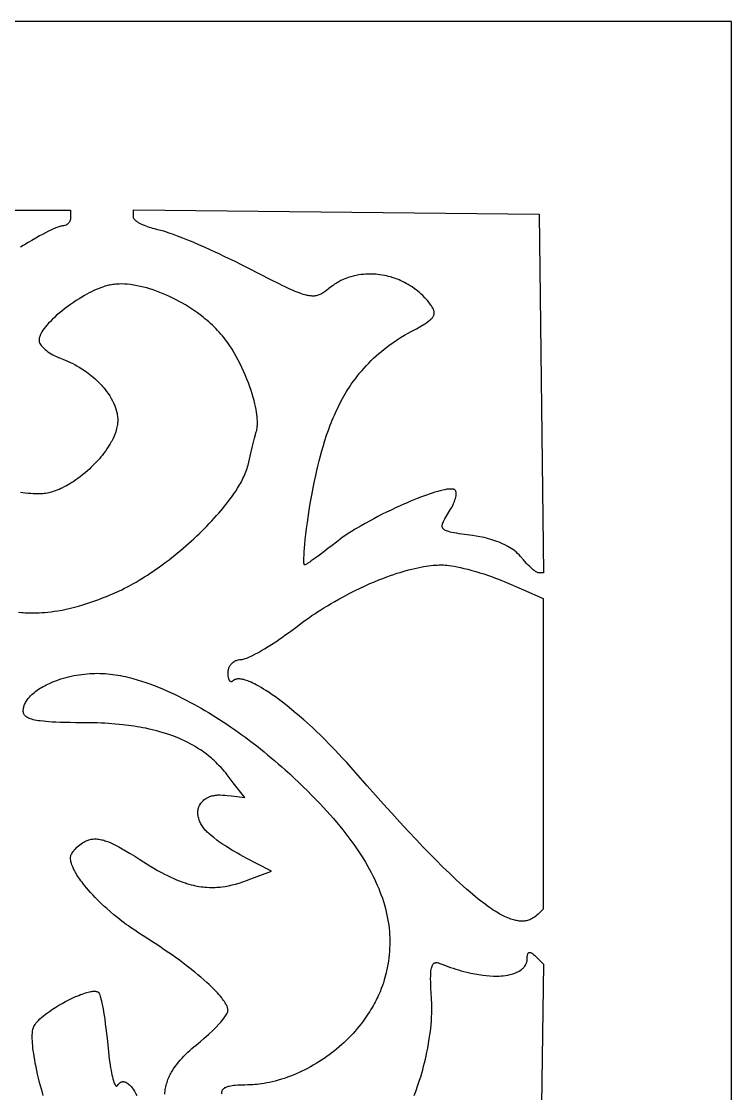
# Model space of a CAD drawing. Extents: x -500 to 500, y -1000 to 1000.
# Drawn here: x 311.3 to 500, y 715.4 to 1000 of the extents above; entities that cross this region are included whole.
import ezdxf

# ---------------------------------------------------------------- set-up
doc = ezdxf.new("R2010")
doc.units = 0
doc.layers.add('APS_GEOMETR_', color=18, linetype='CONTINUOUS')

msp = doc.modelspace()

# ---------------------------------------------------------------- linework, layer by layer
at = {"layer": 'APS_GEOMETR_'}
for points in [[(-500, -1000), (500, -1000), (500, 1000), (-500, 1000)], [(341.09, 948.7), (341.09, 949.98), (448.86, 948.86), (449.99, 853.64), (448.97, 853.63), (448.84, 853.63), (448.71, 853.64), (448.59, 853.66), (448.45, 853.7), (448.29, 853.77), (448.12, 853.87), (447.93, 853.98), (447.73, 854.12), (447.52, 854.28), (447.3, 854.46), (446.84, 854.85), (446.39, 855.27), (445.96, 855.69), (445.54, 856.13), (445.13, 856.58), (444.73, 857.03), (443.94, 857.95), (443.56, 858.38), (443.15, 858.78), (442.72, 859.16), (442.5, 859.34), (442.28, 859.52), (441.85, 859.82), (441.41, 860.11), (440.97, 860.38), (440.51, 860.65), (439.76, 861.04), (439.12, 861.34), (438.21, 861.74), (437.66, 861.94), (437.11, 862.14), (436.55, 862.32), (435.99, 862.5), (435.43, 862.67), (434.86, 862.82), (434.3, 862.96), (433.72, 863.09), (433.07, 863.22), (432.12, 863.38), (431.17, 863.52), (429.76, 863.7), (428.36, 863.89), (427.66, 864), (426.96, 864.11), (426.27, 864.24), (425.57, 864.37), (425.19, 864.46), (424.83, 864.56), (424.51, 864.66), (424.23, 864.76), (423.98, 864.87), (423.77, 864.98), (423.6, 865.09), (423.46, 865.19), (423.38, 865.27), (423.31, 865.35), (423.24, 865.47), (423.17, 865.62), (423.14, 865.7), (423.12, 865.8), (423.1, 865.9), (423.09, 866.01), (423.09, 866.13), (423.1, 866.26), (423.15, 866.47), (423.22, 866.71), (423.33, 866.99), (423.47, 867.29), (423.64, 867.63), (423.84, 868), (424.06, 868.4), (424.32, 868.82), (425.24, 870.31), (425.58, 870.9), (425.9, 871.5), (426.15, 872.04), (426.38, 872.59), (426.5, 872.96), (426.6, 873.32), (426.7, 873.7), (426.78, 874.07), (426.81, 874.25), (426.82, 874.43), (426.83, 874.62), (426.83, 874.8), (426.81, 874.94), (426.79, 875.07), (426.76, 875.2), (426.72, 875.34), (426.67, 875.44), (426.61, 875.52), (426.5, 875.63), (426.42, 875.7), (426.38, 875.72), (426.27, 875.76), (426.16, 875.8), (426.05, 875.83), (425.93, 875.85), (425.69, 875.87), (425.44, 875.87), (425.2, 875.87), (424.95, 875.86), (424.38, 875.79), (423.81, 875.69), (422.87, 875.47), (421.93, 875.23), (421.17, 875), (420.41, 874.76), (419.66, 874.51), (418.91, 874.26), (417.61, 873.76), (416.47, 873.33), (414.71, 872.62), (413.59, 872.15), (413.13, 871.95), (411.93, 871.41), (410.73, 870.86), (409.53, 870.3), (408.34, 869.74), (407.2, 869.16), (406.05, 868.58), (404.91, 867.99), (403.78, 867.38), (402.6, 866.72), (401.57, 866.13), (399.97, 865.19), (398.97, 864.58), (398.55, 864.31), (397.88, 863.87), (397.21, 863.42), (396.56, 862.96), (395.9, 862.49), (394.99, 861.79), (393.87, 860.91), (392.76, 860.04), (391.63, 859.18), (390.5, 858.34), (389.32, 857.48), (388.33, 856.78), (387.91, 856.49), (387.53, 856.24), (387.2, 856.04), (386.91, 855.87), (386.7, 855.77), (386.62, 855.74), (386.55, 855.73), (386.53, 855.74), (386.5, 855.76), (386.46, 855.81), (386.42, 855.95), (386.4, 856.08), (386.38, 856.22), (386.36, 856.59), (386.35, 857.06), (386.36, 857.61), (386.39, 858.33), (386.44, 859.18), (386.51, 860.16), (386.61, 861.27), (386.74, 862.51), (386.9, 863.88), (387.09, 865.38), (387.31, 867.01), (387.5, 868.35), (387.69, 869.63), (387.88, 870.86), (388.07, 872.03), (388.45, 874.21), (388.82, 876.18), (389.17, 877.94), (389.5, 879.49), (389.8, 880.82), (390.06, 881.94), (390.4, 883.31), (390.76, 884.68), (391.14, 886.05), (391.54, 887.42), (391.96, 888.78), (392.41, 890.13), (392.88, 891.47), (393.38, 892.81), (393.64, 893.47), (393.9, 894.13), (394.18, 894.78), (394.46, 895.44), (394.75, 896.08), (395.04, 896.73), (395.34, 897.37), (395.66, 898), (395.98, 898.64), (396.3, 899.26), (396.64, 899.88), (396.99, 900.5), (397.34, 901.11), (397.7, 901.72), (398.08, 902.32), (398.46, 902.91), (398.96, 903.67), (399.49, 904.41), (400.03, 905.15), (400.58, 905.88), (401.15, 906.59), (401.74, 907.29), (402.34, 907.98), (402.96, 908.66), (403.59, 909.32), (404.24, 909.97), (404.9, 910.6), (405.57, 911.22), (406.26, 911.83), (406.95, 912.41), (407.66, 912.99), (408.38, 913.54), (409.05, 914.03), (409.69, 914.49), (410.31, 914.92), (410.91, 915.33), (411.5, 915.71), (412.05, 916.06), (413.1, 916.7), (414.05, 917.24), (414.9, 917.71), (416.26, 918.44), (417.39, 919.07), (418.52, 919.73), (419.06, 920.09), (419.59, 920.48), (419.81, 920.66), (420.01, 920.84), (420.21, 921.04), (420.41, 921.24), (420.52, 921.37), (420.62, 921.51), (420.71, 921.66), (420.8, 921.81), (420.86, 921.95), (420.92, 922.16), (420.95, 922.28), (420.97, 922.41), (420.99, 922.56), (420.99, 922.72), (420.96, 922.99), (420.9, 923.25), (420.84, 923.42), (420.78, 923.59), (420.7, 923.76), (420.62, 923.92), (420.46, 924.19), (420.29, 924.46), (420.12, 924.72), (419.94, 924.97), (419.55, 925.47), (419.19, 925.91), (418.84, 926.3), (418.52, 926.65), (417.96, 927.23), (417.53, 927.64), (417.05, 928.06), (416.6, 928.43), (416.18, 928.76), (415.79, 929.05), (415.12, 929.52), (414.61, 929.85), (414.09, 930.16), (413.58, 930.45), (413.08, 930.71), (412.6, 930.95), (412.14, 931.16), (411.69, 931.36), (411.26, 931.54), (410.84, 931.7), (410.45, 931.84), (410.07, 931.96), (409.38, 932.17), (408.78, 932.33), (408.27, 932.45), (407.82, 932.55), (407.15, 932.67), (406.53, 932.76), (405.97, 932.82), (405.45, 932.87), (404.99, 932.9), (404.59, 932.92), (403.94, 932.94), (403.18, 932.92), (402.71, 932.9), (402.18, 932.86), (401.58, 932.79), (400.92, 932.69), (400.58, 932.63), (400.21, 932.56), (399.83, 932.48), (399.44, 932.38), (398.82, 932.22), (398.15, 932), (397.74, 931.86), (397.28, 931.68), (396.77, 931.47), (396.22, 931.21), (395.93, 931.06), (395.63, 930.9), (395.32, 930.72), (395.01, 930.53), (394.5, 930.21), (394.11, 929.92), (393.71, 929.63), (392.99, 929.06), (392.35, 928.57), (392.03, 928.33), (391.7, 928.1), (391.49, 927.96), (391.27, 927.83), (391.05, 927.7), (390.82, 927.58), (390.59, 927.48), (390.35, 927.38), (390.11, 927.3), (389.86, 927.23), (389.61, 927.18), (389.35, 927.14), (389.09, 927.11), (388.82, 927.1), (388.56, 927.1), (388.29, 927.12), (388.03, 927.14), (387.76, 927.18), (387.5, 927.22), (387.23, 927.27), (386.71, 927.4), (386.19, 927.55), (385.69, 927.71), (385.14, 927.91), (384.59, 928.12), (384.04, 928.34), (383.5, 928.57), (382.43, 929.05), (381.37, 929.54), (380.63, 929.9), (379.76, 930.32), (377.62, 931.4), (371.72, 934.4), (369.77, 935.39), (368.06, 936.24), (365.36, 937.55), (363.65, 938.36), (362.93, 938.69), (361.43, 939.38), (359.92, 940.05), (358.41, 940.71), (356.9, 941.36), (355.54, 941.92), (354.18, 942.46), (352.82, 943), (351.45, 943.52), (350.87, 943.72), (350.29, 943.92), (349.71, 944.11), (349.12, 944.3), (348.25, 944.53), (347.54, 944.69), (346.64, 944.92), (346.2, 945.04), (345.75, 945.17), (345.31, 945.31), (344.87, 945.46), (344.44, 945.62), (344.01, 945.79), (343.44, 946.04), (342.92, 946.29), (342.45, 946.55), (342.24, 946.68), (342.05, 946.81), (341.87, 946.94), (341.7, 947.07), (341.56, 947.2), (341.43, 947.32), (341.33, 947.45), (341.24, 947.57), (341.17, 947.69), (341.12, 947.81), (341.1, 947.95), (341.09, 948.15)], [(367.51, 824.95), (367.41, 824.86), (367.35, 824.82), (367.27, 824.77), (367.19, 824.73), (367.1, 824.71), (367, 824.72), (366.89, 824.74), (366.81, 824.79), (366.74, 824.85), (366.67, 824.93), (366.6, 825.02), (366.54, 825.13), (366.48, 825.26), (366.43, 825.4), (366.38, 825.55), (366.34, 825.72), (366.3, 825.89), (366.25, 826.27), (366.21, 826.69), (366.2, 827.13), (366.21, 827.34), (366.24, 827.6), (366.29, 827.9), (366.33, 828.06), (366.38, 828.23), (366.44, 828.4), (366.52, 828.58), (366.6, 828.75), (366.7, 828.93), (366.82, 829.11), (366.95, 829.29), (367.1, 829.47), (367.27, 829.64), (367.44, 829.8), (367.61, 829.93), (367.79, 830.05), (367.96, 830.16), (368.13, 830.25), (368.3, 830.33), (368.47, 830.39), (368.63, 830.45), (368.94, 830.53), (369.22, 830.57), (369.67, 830.62), (369.95, 830.64), (370.23, 830.69), (370.72, 830.84), (371.2, 831), (371.57, 831.15), (371.94, 831.31), (372.31, 831.48), (372.68, 831.66), (373.48, 832.08), (374.28, 832.51), (375.08, 832.96), (375.86, 833.42), (376.88, 834.05), (377.77, 834.61), (379.15, 835.51), (380.01, 836.09), (380.37, 836.34), (381.33, 837.03), (382.29, 837.72), (383.24, 838.43), (384.18, 839.14), (385.01, 839.76), (386.01, 840.5), (387.17, 841.33), (387.81, 841.78), (388.5, 842.25), (389.23, 842.74), (390.01, 843.25), (390.83, 843.78), (391.7, 844.33), (392.61, 844.88), (393.58, 845.46), (394.59, 846.05), (395.65, 846.64), (397.14, 847.46), (398.59, 848.22), (399.99, 848.93), (401.35, 849.58), (402.65, 850.19), (403.9, 850.75), (405.1, 851.26), (406.24, 851.73), (407.33, 852.16), (408.36, 852.54), (409.33, 852.89), (410.25, 853.21), (411.1, 853.49), (411.9, 853.74), (413.29, 854.15), (414.17, 854.4), (415.03, 854.62), (415.85, 854.81), (416.64, 854.99), (417.39, 855.14), (418.12, 855.27), (418.81, 855.38), (419.47, 855.48), (420.09, 855.56), (420.68, 855.62), (421.24, 855.67), (421.76, 855.7), (422.24, 855.72), (422.69, 855.73), (423.1, 855.72), (423.47, 855.71), (423.88, 855.68), (424.37, 855.63), (424.94, 855.56), (425.58, 855.47), (426.3, 855.35), (427.08, 855.2), (427.94, 855.02), (428.87, 854.81), (429.94, 854.55), (431, 854.27), (432.05, 853.97), (433.1, 853.66), (434.15, 853.33), (435.18, 852.98), (436.22, 852.61), (437.24, 852.23), (437.82, 852), (438.5, 851.73), (440.16, 851.03), (444.74, 849.07), (449.91, 846.84), (449.91, 764.34), (449.21, 763.65), (448.6, 763.03), (448.28, 762.73), (447.95, 762.45), (447.64, 762.21), (447.32, 762), (447.01, 761.82), (446.7, 761.66), (446.39, 761.53), (446.08, 761.43), (445.79, 761.34), (445.5, 761.27), (445.22, 761.22), (444.95, 761.19), (444.7, 761.17), (444.46, 761.15), (444.03, 761.16), (443.68, 761.18), (443.55, 761.19), (443.29, 761.22), (442.89, 761.29), (442.64, 761.34), (442.37, 761.41), (442.06, 761.49), (441.73, 761.59), (441.37, 761.71), (440.97, 761.85), (440.56, 762.01), (440.12, 762.2), (439.65, 762.41), (439.16, 762.65), (438.82, 762.83), (438.45, 763.03), (438.05, 763.26), (437.62, 763.52), (437.16, 763.8), (436.68, 764.11), (436.17, 764.45), (435.64, 764.81), (435.08, 765.21), (434.5, 765.63), (433.89, 766.09), (433.26, 766.57), (432.61, 767.09), (431.93, 767.64), (431.23, 768.22), (430.52, 768.83), (429.58, 769.65), (428.65, 770.48), (427.73, 771.31), (426.82, 772.16), (425.91, 773.01), (425.01, 773.86), (424.12, 774.73), (423.23, 775.6), (421.47, 777.36), (419.73, 779.13), (418, 780.92), (416.29, 782.72), (414.07, 785.08), (411.87, 787.45), (409.69, 789.84), (407.52, 792.24), (405.36, 794.64), (403.21, 797.06), (398.92, 801.9), (397.73, 803.23), (396.62, 804.45), (395.6, 805.55), (394.67, 806.53), (393.09, 808.17), (391.89, 809.38), (390.75, 810.5), (389.69, 811.51), (388.72, 812.43), (387.83, 813.25), (386.32, 814.61), (385.19, 815.61), (383.82, 816.76), (382.44, 817.89), (381.03, 819), (379.62, 820.08), (378.8, 820.68), (377.97, 821.26), (377.13, 821.83), (376.29, 822.38), (375.66, 822.77), (375.02, 823.15), (374.37, 823.53), (373.72, 823.89), (373.27, 824.12), (372.8, 824.35), (372.33, 824.56), (371.86, 824.77), (371.49, 824.91), (371.12, 825.04), (370.75, 825.16), (370.37, 825.27), (370.11, 825.33), (369.86, 825.38), (369.6, 825.42), (369.34, 825.45), (369.15, 825.46), (368.95, 825.46), (368.75, 825.45), (368.55, 825.43), (368.36, 825.39), (368.18, 825.34), (368.02, 825.28), (367.88, 825.21), (367.66, 825.07)]]:
    msp.add_lwpolyline(points, close=True, dxfattribs=at)
for points in [[(257.39, 949.91), (324.35, 949.91), (324.35, 948.86), (324.35, 948.34), (324.35, 947.81), (324.34, 947.63), (324.31, 947.45), (324.27, 947.27), (324.21, 947.09), (324.13, 946.92), (324.05, 946.76), (323.95, 946.6), (323.84, 946.46), (323.73, 946.34), (323.62, 946.24), (323.51, 946.15), (323.39, 946.07), (323.28, 946), (323.16, 945.94), (322.94, 945.85), (322.72, 945.79), (322.53, 945.75), (322.22, 945.72), (321.98, 945.69), (321.75, 945.65), (321.25, 945.49), (320.75, 945.32), (320, 945.01), (319.26, 944.67), (318.46, 944.28), (317.68, 943.88), (316.89, 943.47), (316.11, 943.05), (315.1, 942.48), (314.1, 941.89), (313.1, 941.3), (312.11, 940.69), (311.78, 940.48), (311.1, 940.07)], [(310.56, 843.18), (311.35, 843.1), (311.8, 843.07), (312.29, 843.04), (312.82, 843.01), (313.38, 842.99), (313.98, 842.98), (314.62, 842.98), (315.29, 843), (315.99, 843.02), (316.74, 843.07), (317.52, 843.12), (318.33, 843.2), (319.18, 843.3), (320.06, 843.42), (320.97, 843.56), (322.09, 843.75), (323.2, 843.98), (324.31, 844.23), (325.42, 844.5), (326.51, 844.8), (327.61, 845.11), (328.69, 845.45), (329.77, 845.81), (330.81, 846.17), (331.85, 846.55), (332.88, 846.94), (333.91, 847.35), (334.93, 847.78), (335.95, 848.22), (336.95, 848.68), (337.95, 849.15), (338.73, 849.53), (339.51, 849.93), (340.28, 850.33), (341.05, 850.75), (341.81, 851.18), (342.56, 851.63), (343.31, 852.08), (344.05, 852.54), (344.79, 853.01), (345.52, 853.49), (346.24, 853.98), (346.96, 854.47), (347.68, 854.98), (348.38, 855.49), (349.09, 856), (349.79, 856.53), (350.55, 857.11), (351.3, 857.7), (352.05, 858.29), (352.8, 858.9), (353.54, 859.51), (354.27, 860.13), (354.99, 860.75), (355.71, 861.39), (356.43, 862.03), (357.13, 862.68), (357.83, 863.33), (358.53, 864), (359.21, 864.67), (359.89, 865.34), (360.56, 866.03), (361.23, 866.72), (361.9, 867.44), (362.54, 868.13), (363.15, 868.81), (363.73, 869.46), (364.27, 870.09), (364.78, 870.7), (365.25, 871.28), (365.7, 871.84), (366.51, 872.88), (367.19, 873.81), (367.77, 874.62), (368.24, 875.32), (368.76, 876.13), (369.26, 876.95), (369.5, 877.37), (369.74, 877.79), (369.97, 878.22), (370.18, 878.65), (370.39, 879.08), (370.59, 879.52), (370.78, 879.96), (370.95, 880.41), (371.12, 880.86), (371.27, 881.31), (371.4, 881.77), (371.52, 882.23), (372.06, 884.55), (372.71, 887.26), (373.26, 889.36), (373.72, 891.01), (373.78, 891.21), (373.83, 891.41), (373.88, 891.68), (373.93, 892.02), (373.98, 892.43), (374.01, 892.91), (374.02, 893.47), (374.01, 893.94), (373.98, 894.46), (373.93, 895.03), (373.86, 895.64), (373.76, 896.3), (373.64, 897), (373.49, 897.74), (373.32, 898.52), (373.12, 899.35), (372.89, 900.21), (372.62, 901.11), (372.33, 902.05), (371.99, 903.02), (371.63, 904.03), (371.22, 905.07), (370.78, 906.15), (370.34, 907.15), (369.88, 908.15), (369.4, 909.13), (368.9, 910.11), (368.38, 911.08), (367.84, 912.03), (367.27, 912.97), (366.68, 913.89), (366.32, 914.43), (365.95, 914.97), (365.56, 915.49), (365.16, 916.01), (364.74, 916.51), (364.32, 917.01), (363.89, 917.5), (363.44, 917.98), (362.99, 918.45), (362.52, 918.91), (362.05, 919.37), (361.57, 919.81), (361.08, 920.25), (360.59, 920.67), (360.08, 921.09), (359.58, 921.5), (358.83, 922.07), (358.06, 922.64), (357.29, 923.18), (356.5, 923.71), (355.7, 924.23), (354.89, 924.73), (354.07, 925.21), (353.23, 925.67), (352.39, 926.12), (351.54, 926.55), (350.68, 926.96), (349.82, 927.35), (348.94, 927.72), (348.06, 928.07), (347.18, 928.41), (346.28, 928.72), (345.45, 928.99), (344.6, 929.24), (343.75, 929.47), (342.89, 929.67), (342.02, 929.85), (341.16, 930), (340.28, 930.13), (339.41, 930.22), (338.71, 930.27), (338.02, 930.3), (337.32, 930.29), (336.97, 930.28), (336.62, 930.25), (336.27, 930.22), (335.92, 930.19), (335.57, 930.14), (335.23, 930.09), (334.88, 930.03), (334.54, 929.96), (334.2, 929.88), (333.87, 929.79), (333.49, 929.68), (333.09, 929.55), (332.64, 929.4), (332.17, 929.22), (331.66, 929.02), (331.13, 928.8), (330.56, 928.54), (329.97, 928.26), (329.35, 927.95), (328.7, 927.61), (328.03, 927.24), (327.33, 926.83), (326.61, 926.4), (325.86, 925.92), (325.1, 925.42), (324.31, 924.87), (323.5, 924.28), (322.73, 923.7), (322, 923.12), (321.31, 922.55), (320.67, 921.99), (320.07, 921.44), (319.51, 920.91), (318.99, 920.38), (318.51, 919.87), (318.08, 919.38), (317.69, 918.91), (317.34, 918.45), (317.03, 918.02), (316.76, 917.6), (316.54, 917.21), (316.36, 916.85), (316.26, 916.62), (316.17, 916.39), (316.1, 916.15), (316.04, 915.91), (316, 915.67), (315.99, 915.42), (315.99, 915.3), (316, 915.18), (316.02, 915.06), (316.05, 914.95), (316.13, 914.72), (316.24, 914.48), (316.39, 914.23), (316.57, 913.97), (316.79, 913.7), (317.04, 913.43), (317.32, 913.16), (317.63, 912.88), (317.97, 912.6), (318.35, 912.32), (318.75, 912.05), (319.19, 911.78), (319.65, 911.52), (320.14, 911.26), (320.65, 911.02), (321.2, 910.78), (321.73, 910.57), (322.45, 910.29), (323.17, 910), (323.77, 909.73), (324.37, 909.45), (324.96, 909.16), (325.55, 908.86), (326.07, 908.57), (326.69, 908.2), (327.38, 907.77), (327.76, 907.52), (328.16, 907.25), (328.57, 906.95), (329, 906.63), (329.44, 906.29), (329.9, 905.92), (330.38, 905.53), (330.86, 905.11), (331.35, 904.65), (331.86, 904.17), (332.3, 903.71), (332.58, 903.42), (332.88, 903.08), (333.21, 902.7), (333.56, 902.26), (333.94, 901.77), (334.34, 901.23), (334.76, 900.59), (335.15, 899.93), (335.52, 899.26), (335.87, 898.57), (336.11, 897.99), (336.32, 897.4), (336.51, 896.8), (336.67, 896.19), (336.73, 895.88), (336.78, 895.56), (336.83, 895.25), (336.87, 894.93), (336.89, 894.55), (336.89, 894.31), (336.89, 894.04), (336.88, 893.73), (336.86, 893.4), (336.82, 893.03), (336.76, 892.64), (336.7, 892.33), (336.6, 891.92), (336.46, 891.41), (336.27, 890.8), (336.12, 890.43), (335.92, 889.93), (335.64, 889.32), (335.29, 888.6), (335.17, 888.38), (334.87, 887.85), (334.65, 887.48), (334.37, 887.03), (334.03, 886.52), (333.64, 885.95), (333.14, 885.29), (332.82, 884.88), (332.45, 884.42), (332.03, 883.92), (331.55, 883.37), (331.01, 882.78), (330.41, 882.16), (329.78, 881.54), (329.38, 881.17), (328.99, 880.81), (328.25, 880.17), (327.55, 879.6), (326.91, 879.1), (326.33, 878.67), (325.8, 878.3), (324.96, 877.72), (324.73, 877.57), (324.17, 877.23), (323.76, 877), (323.27, 876.73), (322.69, 876.42), (322.01, 876.08), (321.81, 875.99), (321.32, 875.78), (320.96, 875.64), (320.53, 875.47), (320.03, 875.29), (319.45, 875.09), (319.28, 875.04), (318.87, 874.93), (318.57, 874.87), (318.22, 874.79), (317.8, 874.72), (317.32, 874.64), (316.99, 874.61), (316.66, 874.59), (316.33, 874.57), (316, 874.56), (315.69, 874.56), (314.97, 874.59), (314.45, 874.61), (313.83, 874.65), (313.1, 874.71), (312.28, 874.8), (311.68, 874.88), (311.08, 874.97)], [(349.37, 715.26), (349.41, 715.66), (349.46, 716.05), (349.52, 716.44), (349.6, 716.83), (349.68, 717.21), (349.77, 717.6), (349.87, 717.98), (349.99, 718.36), (350.11, 718.73), (350.24, 719.1), (350.39, 719.46), (350.53, 719.79), (350.68, 720.11), (350.84, 720.43), (351.01, 720.75), (351.18, 721.06), (351.36, 721.37), (351.74, 721.97), (352.14, 722.56), (352.57, 723.14), (353.02, 723.7), (353.49, 724.25), (353.98, 724.79), (354.48, 725.32), (355, 725.83), (355.53, 726.33), (356.06, 726.82), (356.61, 727.3), (357.15, 727.76), (357.71, 728.22), (358.85, 729.17), (359.79, 729.97), (361.08, 731.12), (362.05, 732.05), (362.84, 732.84), (363.92, 733.97), (364.25, 734.34), (364.57, 734.72), (364.88, 735.1), (365.19, 735.49), (365.56, 736.02), (365.91, 736.58), (366.05, 736.87), (366.16, 737.17), (366.18, 737.29), (366.19, 737.41), (366.2, 737.53), (366.19, 737.66), (366.15, 737.87), (366.09, 738.09), (366.03, 738.3), (365.96, 738.51), (365.85, 738.74), (365.73, 738.98), (365.61, 739.21), (365.48, 739.44), (365.25, 739.78), (365.02, 740.12), (364.77, 740.46), (364.52, 740.79), (364.16, 741.23), (363.79, 741.66), (363.4, 742.09), (363.02, 742.51), (362.42, 743.11), (361.81, 743.71), (361.2, 744.29), (360.58, 744.87), (359.8, 745.56), (359.01, 746.24), (358.22, 746.91), (357.42, 747.57), (356.16, 748.56), (355.04, 749.42), (353.28, 750.75), (352.16, 751.57), (351.68, 751.91), (350.48, 752.75), (349.27, 753.58), (348.06, 754.4), (346.84, 755.21), (343.68, 757.24), (342.54, 757.98), (341.4, 758.73), (340.28, 759.51), (339.72, 759.9), (339.17, 760.3), (338.02, 761.17), (336.92, 762.02), (335.89, 762.86), (334.92, 763.68), (334.01, 764.48), (333.15, 765.25), (332.35, 766.01), (331.6, 766.74), (330.9, 767.45), (330.26, 768.12), (329.66, 768.77), (329.12, 769.38), (328.62, 769.96), (328.17, 770.5), (327.77, 771), (327.41, 771.47), (327.1, 771.88), (326.81, 772.27), (326.55, 772.66), (326.3, 773.04), (326.07, 773.41), (325.85, 773.76), (325.66, 774.1), (325.48, 774.43), (325.17, 775.04), (324.93, 775.59), (324.74, 776.07), (324.6, 776.49), (324.53, 776.75), (324.46, 777.02), (324.41, 777.29), (324.37, 777.57), (324.35, 777.84), (324.36, 778.12), (324.38, 778.25), (324.4, 778.38), (324.43, 778.51), (324.47, 778.64), (324.55, 778.83), (324.66, 779.05), (324.8, 779.29), (324.97, 779.55), (325.19, 779.84), (325.44, 780.14), (325.73, 780.45), (326.06, 780.78), (326.45, 781.12), (326.82, 781.42), (327.18, 781.69), (327.53, 781.92), (327.86, 782.12), (328.18, 782.29), (328.47, 782.44), (328.75, 782.56), (329, 782.66), (329.23, 782.74), (329.6, 782.85), (329.86, 782.9), (329.98, 782.92), (330.3, 782.96), (330.62, 782.98), (330.94, 782.99), (331.26, 782.98), (331.58, 782.95), (331.91, 782.9), (332.23, 782.85), (332.55, 782.78), (332.86, 782.7), (333.18, 782.61), (333.49, 782.51), (333.81, 782.4), (334.42, 782.17), (335.02, 781.92), (335.63, 781.64), (336.34, 781.29), (337.16, 780.86), (338.08, 780.35), (339.1, 779.77), (340.21, 779.1), (341.42, 778.36), (342.73, 777.54), (344.41, 776.47), (345.43, 775.85), (346.46, 775.24), (347.49, 774.64), (348.53, 774.06), (349.34, 773.64), (350.15, 773.23), (350.97, 772.83), (351.8, 772.45), (352.54, 772.15), (353.18, 771.89), (354.2, 771.5), (354.86, 771.28), (355.13, 771.19), (355.81, 770.99), (356.44, 770.82), (357.02, 770.67), (357.55, 770.56), (358.02, 770.47), (358.44, 770.39), (359.1, 770.29), (359.52, 770.24), (360.02, 770.19), (360.59, 770.14), (361.25, 770.11), (361.98, 770.1), (362.37, 770.1), (362.79, 770.11), (363.22, 770.14), (363.67, 770.17), (364.14, 770.21), (364.62, 770.27), (365.41, 770.39), (366.34, 770.57), (367.27, 770.77), (368.2, 771), (369.12, 771.26), (369.72, 771.45), (370.32, 771.65), (370.91, 771.86), (371.51, 772.08), (377.71, 774.46), (373.97, 776.39), (371.21, 777.82), (370.21, 778.35), (369.46, 778.74), (368.68, 779.18), (367.94, 779.6), (367.23, 780.02), (366.55, 780.44), (365.92, 780.84), (365.31, 781.23), (364.75, 781.61), (364.21, 781.98), (363.71, 782.34), (363.25, 782.68), (362.41, 783.32), (361.71, 783.89), (361.12, 784.38), (360.9, 784.58), (360.68, 784.79), (360.47, 785.01), (360.26, 785.23), (360.06, 785.46), (359.86, 785.7), (359.67, 785.94), (359.5, 786.19), (359.33, 786.45), (359.17, 786.71), (359.02, 786.97), (358.88, 787.24), (358.75, 787.52), (358.63, 787.8), (358.53, 788.08), (358.44, 788.37), (358.36, 788.65), (358.29, 789.01), (358.25, 789.21), (358.22, 789.42), (358.2, 789.65), (358.2, 789.89), (358.2, 790.14), (358.22, 790.4), (358.25, 790.67), (358.31, 790.94), (358.38, 791.23), (358.48, 791.51), (358.61, 791.81), (358.76, 792.1), (358.82, 792.22), (358.97, 792.45), (359.08, 792.6), (359.21, 792.76), (359.38, 792.94), (359.57, 793.13), (359.79, 793.33), (360.04, 793.52), (360.33, 793.71), (360.65, 793.9), (361.01, 794.07), (361.2, 794.16), (361.4, 794.23), (361.62, 794.31), (361.84, 794.38), (362.07, 794.44), (362.32, 794.5), (362.61, 794.55), (362.91, 794.6), (363.21, 794.63), (363.51, 794.65), (363.81, 794.66), (364.11, 794.66), (364.72, 794.64), (365.33, 794.59), (365.93, 794.53), (367.14, 794.39), (370.65, 793.99), (367.61, 797.91), (365.97, 800.01), (365.58, 800.51), (365.27, 800.88), (364.8, 801.42), (364.34, 801.93), (363.89, 802.42), (363.44, 802.87), (363.01, 803.29), (362.59, 803.69), (362.18, 804.06), (361.79, 804.41), (361.41, 804.73), (361.05, 805.02), (360.39, 805.55), (359.8, 805.98), (359.3, 806.33), (358.85, 806.64), (358.13, 807.09), (357.47, 807.5), (356.86, 807.86), (356.3, 808.17), (355.35, 808.67), (354.62, 809.03), (353.83, 809.39), (353.1, 809.71), (352.42, 809.98), (351.81, 810.22), (350.76, 810.61), (349.98, 810.87), (349, 811.17), (348.1, 811.43), (347.28, 811.66), (346.53, 811.85), (345.26, 812.15), (344.32, 812.36), (343.56, 812.51), (342.8, 812.64), (342.04, 812.77), (341.27, 812.89), (340.51, 813.01), (339.74, 813.11), (338.98, 813.21), (338.21, 813.3), (337.26, 813.39), (336.31, 813.47), (335.36, 813.55), (334.41, 813.61), (333.46, 813.67), (332.5, 813.72), (331.55, 813.76), (330.6, 813.79), (328.15, 813.83), (325.71, 813.84), (324.22, 813.86), (322.85, 813.89), (321.6, 813.93), (320.47, 813.97), (319.46, 814.02), (318.57, 814.08), (317.81, 814.14), (317.16, 814.2), (316.26, 814.3), (315.8, 814.36), (315.35, 814.43), (314.91, 814.51), (314.46, 814.61), (314.03, 814.73), (313.6, 814.88), (313.41, 814.95), (313.17, 815.05), (312.9, 815.18), (312.76, 815.26), (312.63, 815.36), (312.49, 815.46), (312.36, 815.58), (312.24, 815.71), (312.12, 815.86), (312.02, 816.02), (311.94, 816.19), (311.87, 816.39), (311.82, 816.6), (311.8, 816.74), (311.8, 816.9), (311.8, 817.08), (311.81, 817.27), (311.83, 817.47), (311.86, 817.69), (311.91, 817.92), (311.98, 818.16), (312.06, 818.41), (312.15, 818.66), (312.26, 818.92), (312.4, 819.19), (312.55, 819.46), (312.72, 819.73), (312.91, 820.01), (313.12, 820.28), (313.42, 820.63), (313.74, 820.96), (314.06, 821.28), (314.41, 821.59), (314.76, 821.89), (315.12, 822.17), (315.5, 822.45), (315.88, 822.71), (316.27, 822.96), (316.67, 823.2), (317.08, 823.44), (317.49, 823.66), (317.9, 823.87), (318.32, 824.08), (318.74, 824.27), (319.16, 824.46), (319.81, 824.73), (320.46, 824.99), (321.13, 825.23), (321.8, 825.45), (322.48, 825.66), (323.16, 825.85), (323.84, 826.02), (324.54, 826.18), (325.23, 826.33), (325.93, 826.45), (326.63, 826.57), (327.33, 826.67), (328.03, 826.75), (328.74, 826.82), (329.44, 826.87), (330.14, 826.92), (330.82, 826.94), (331.5, 826.95), (332.18, 826.94), (332.86, 826.91), (333.54, 826.87), (334.22, 826.82), (334.89, 826.75), (335.57, 826.67), (336.25, 826.57), (336.92, 826.46), (337.59, 826.34), (338.26, 826.21), (338.93, 826.06), (339.59, 825.91), (340.25, 825.74), (340.9, 825.57), (342.06, 825.24), (343.2, 824.88), (344.34, 824.51), (345.47, 824.11), (346.6, 823.69), (347.71, 823.26), (348.82, 822.8), (349.92, 822.32), (350.96, 821.86), (352, 821.38), (353.03, 820.88), (354.05, 820.38), (355.07, 819.86), (356.08, 819.33), (357.09, 818.79), (358.09, 818.23), (359.08, 817.67), (360.07, 817.09), (361.05, 816.51), (362.03, 815.91), (363, 815.31), (363.96, 814.7), (364.92, 814.07), (365.87, 813.44), (366.89, 812.75), (367.9, 812.05), (368.91, 811.34), (369.91, 810.62), (370.91, 809.89), (371.89, 809.15), (372.88, 808.41), (373.85, 807.65), (374.82, 806.89), (375.78, 806.12), (376.73, 805.34), (377.68, 804.55), (378.62, 803.75), (379.55, 802.94), (380.48, 802.13), (381.39, 801.31), (382.59, 800.22), (383.78, 799.12), (384.96, 798.01), (386.12, 796.88), (387.28, 795.75), (388.42, 794.6), (389.55, 793.44), (390.67, 792.27), (391.56, 791.32), (392.45, 790.35), (393.32, 789.38), (394.19, 788.39), (395.04, 787.4), (395.88, 786.39), (396.71, 785.37), (397.52, 784.34), (398.32, 783.3), (399.1, 782.25), (399.86, 781.19), (400.6, 780.11), (401.33, 779.02), (402.03, 777.92), (402.71, 776.8), (403.37, 775.67), (403.82, 774.86), (404.25, 774.04), (404.68, 773.22), (405.09, 772.38), (405.48, 771.54), (405.86, 770.69), (406.23, 769.83), (406.57, 768.96), (406.9, 768.09), (407.21, 767.21), (407.5, 766.33), (407.76, 765.44), (408.01, 764.55), (408.24, 763.65), (408.44, 762.74), (408.62, 761.83), (408.76, 760.98), (408.89, 760.11), (408.99, 759.25), (409.07, 758.38), (409.13, 757.51), (409.16, 756.63), (409.18, 755.75), (409.17, 754.88), (409.14, 754), (409.09, 753.13), (409.02, 752.25), (408.92, 751.38), (408.81, 750.52), (408.67, 749.65), (408.52, 748.8), (408.34, 747.95), (408.22, 747.42), (408.08, 746.85), (407.91, 746.22), (407.71, 745.54), (407.49, 744.82), (407.23, 744.06), (406.93, 743.25), (406.59, 742.41), (406.21, 741.53), (406, 741.08), (405.78, 740.62), (405.55, 740.15), (405.31, 739.67), (405.05, 739.19), (404.78, 738.7), (404.49, 738.2), (404.19, 737.7), (403.88, 737.19), (403.55, 736.68), (403.21, 736.16), (402.85, 735.63), (402.47, 735.11), (402.08, 734.57), (401.57, 733.91), (401.05, 733.26), (400.52, 732.61), (399.97, 731.98), (399.41, 731.35), (398.83, 730.74), (398.24, 730.13), (397.64, 729.54), (397.03, 728.95), (396.4, 728.38), (395.76, 727.82), (395.12, 727.27), (394.46, 726.73), (393.79, 726.2), (393.11, 725.69), (392.42, 725.19), (391.72, 724.7), (391.02, 724.22), (390.3, 723.76), (389.58, 723.32), (388.85, 722.88), (388.11, 722.47), (387.36, 722.06), (386.61, 721.68), (385.85, 721.31), (385.09, 720.95), (384.32, 720.61), (383.54, 720.29), (382.76, 719.98), (381.98, 719.69), (381.19, 719.42), (380.39, 719.17), (379.56, 718.92), (378.75, 718.71), (377.96, 718.51), (377.21, 718.35), (376.49, 718.2), (375.8, 718.08), (375.13, 717.98), (374.5, 717.89), (373.91, 717.83), (373.34, 717.77), (372.81, 717.73), (372.31, 717.7), (371.42, 717.66), (370.67, 717.65), (370.04, 717.64), (369.41, 717.61), (368.77, 717.58), (368.14, 717.54), (367.73, 717.49), (367.32, 717.44), (366.92, 717.38), (366.51, 717.3), (366.28, 717.25), (366.05, 717.18), (365.83, 717.1), (365.61, 717.02), (365.45, 716.94), (365.3, 716.86), (365.15, 716.76), (365.01, 716.66), (364.92, 716.58), (364.83, 716.49), (364.76, 716.4), (364.68, 716.3), (364.6, 716.12), (364.54, 715.92), (364.51, 715.73), (364.5, 715.53), (364.53, 715.32)], [(415.62, 714.86), (416.15, 716.2), (416.56, 717.33), (417.11, 718.91), (417.39, 719.84), (417.67, 720.76), (417.93, 721.69), (418.18, 722.62), (418.42, 723.55), (418.65, 724.49), (418.87, 725.43), (419.07, 726.37), (419.28, 727.45), (419.5, 728.71), (419.69, 729.87), (419.84, 730.93), (419.96, 731.9), (420.06, 732.76), (420.14, 733.52), (420.25, 734.73), (420.3, 735.75), (420.34, 736.63), (420.36, 737.4), (420.37, 738.03), (420.36, 738.91), (420.35, 739.28), (420.3, 740.45), (420.18, 742.23), (420.13, 743.12), (420.09, 744.01), (420.06, 744.91), (420.04, 745.8), (420.06, 746.69), (420.07, 747.14), (420.1, 747.58), (420.13, 747.98), (420.18, 748.34), (420.24, 748.67), (420.32, 748.97), (420.4, 749.23), (420.5, 749.45), (420.59, 749.63), (420.7, 749.77), (420.81, 749.88), (420.92, 749.97), (421.05, 750.04), (421.17, 750.09), (421.3, 750.12), (421.43, 750.14), (421.56, 750.15), (421.69, 750.14), (421.94, 750.1), (422.17, 750.05), (422.5, 749.93), (423.27, 749.62), (423.95, 749.36), (424.64, 749.11), (425.33, 748.86), (426.02, 748.63), (426.71, 748.4), (427.41, 748.19), (428.11, 747.98), (428.82, 747.79), (429.63, 747.58), (430.68, 747.34), (431.74, 747.13), (432.81, 746.95), (433.87, 746.79), (434.82, 746.7), (435.76, 746.63), (436.71, 746.59), (437.66, 746.57), (438.22, 746.59), (438.78, 746.63), (439.33, 746.67), (439.89, 746.73), (440.57, 746.85), (441.13, 746.97), (441.91, 747.17), (442.4, 747.34), (442.8, 747.51), (443.34, 747.76), (443.62, 747.93), (443.86, 748.09), (444.22, 748.35), (444.44, 748.54), (444.53, 748.62), (444.77, 748.87), (444.91, 749.04), (445.06, 749.24), (445.2, 749.47), (445.35, 749.73), (445.41, 749.88), (445.47, 750.03), (445.53, 750.2), (445.58, 750.37), (445.65, 750.66), (445.68, 750.9), (445.71, 751.15), (445.72, 751.6), (445.73, 751.78), (445.75, 751.97), (445.78, 752.17), (445.83, 752.36), (445.89, 752.54), (445.93, 752.62), (445.98, 752.68), (446.03, 752.75), (446.1, 752.8), (446.17, 752.83), (446.24, 752.86), (446.36, 752.87), (446.49, 752.86), (446.62, 752.82), (446.76, 752.76), (446.9, 752.68), (447.06, 752.58), (447.22, 752.46), (447.38, 752.32), (447.73, 752), (448.11, 751.64), (448.93, 750.81), (450, 749.74), (448.86, 668.93)], [(317.12, 714.85), (316.88, 715.67), (316.64, 716.52), (316.39, 717.42), (316.15, 718.36), (315.87, 719.45), (315.62, 720.51), (315.39, 721.52), (315.19, 722.5), (315, 723.43), (314.84, 724.33), (314.69, 725.18), (314.57, 725.99), (314.46, 726.76), (314.38, 727.48), (314.31, 728.16), (314.26, 728.8), (314.22, 729.4), (314.2, 729.94), (314.19, 730.45), (314.2, 730.91), (314.23, 731.49), (314.25, 731.78), (314.29, 732.07), (314.34, 732.35), (314.41, 732.63), (314.49, 732.91), (314.6, 733.17), (314.74, 733.43), (314.93, 733.73), (315.17, 734.05), (315.47, 734.41), (315.82, 734.78), (316.22, 735.18), (316.68, 735.6), (317.2, 736.03), (317.59, 736.34), (317.98, 736.64), (318.78, 737.21), (319.6, 737.77), (320.43, 738.31), (321.27, 738.82), (322.13, 739.31), (322.99, 739.78), (323.87, 740.24), (324.43, 740.52), (324.98, 740.78), (325.51, 741.02), (326.02, 741.25), (326.52, 741.45), (326.99, 741.64), (327.45, 741.81), (327.88, 741.96), (328.29, 742.09), (328.69, 742.21), (329.06, 742.31), (329.41, 742.39), (329.73, 742.45), (330.04, 742.5), (330.32, 742.53), (330.57, 742.54), (330.86, 742.54), (331, 742.53), (331.14, 742.52), (331.28, 742.49), (331.42, 742.45), (331.55, 742.4), (331.67, 742.34), (331.76, 742.27), (331.84, 742.19), (331.91, 742.1), (331.98, 741.99), (332.08, 741.78), (332.16, 741.56), (332.26, 741.26), (332.34, 740.95), (332.45, 740.54), (332.58, 740.02), (332.71, 739.39), (332.86, 738.65), (333.02, 737.81), (333.23, 736.52), (333.43, 735.22), (333.6, 733.93), (333.77, 732.63), (333.91, 731.33), (334.05, 730.03), (334.32, 727.42), (334.42, 726.46), (334.53, 725.5), (334.65, 724.54), (334.77, 723.57), (334.88, 722.89), (334.99, 722.21), (335.11, 721.53), (335.24, 720.86), (335.36, 720.33), (335.48, 719.81), (335.61, 719.29), (335.75, 718.77), (335.89, 718.38), (336.04, 717.99), (336.18, 717.73), (336.34, 717.49), (336.42, 717.41), (336.52, 717.35), (336.59, 717.35), (336.66, 717.36), (336.75, 717.4), (336.87, 717.55), (337.05, 717.81), (337.18, 717.97), (337.33, 718.13), (337.42, 718.2), (337.51, 718.28), (337.62, 718.34), (337.73, 718.4), (337.85, 718.46), (337.98, 718.5), (338.13, 718.52), (338.28, 718.54), (338.41, 718.54), (338.54, 718.53), (338.68, 718.5), (338.81, 718.47), (338.94, 718.42), (339.06, 718.37), (339.31, 718.24), (339.55, 718.08), (339.77, 717.9), (339.99, 717.72), (340.18, 717.52), (340.43, 717.25), (340.71, 716.91), (341.01, 716.51), (341.33, 716.03), (341.66, 715.48), (342.01, 714.86)]]:
    msp.add_lwpolyline(points, dxfattribs=at)

doc.saveas('drawing.dxf')
